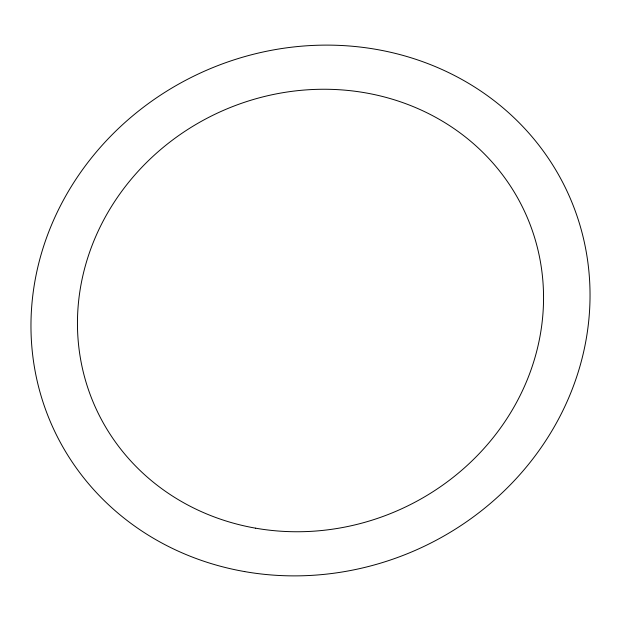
<?xml version="1.0" encoding="UTF-8"?>
<svg xmlns="http://www.w3.org/2000/svg" width="621" height="621" viewBox="0 0 621 621"><rect width="100%" height="100%" fill="white"/><g stroke="black" fill="none" stroke-linecap="round" stroke-linejoin="round"><path stroke-width="0.93" d="M244.713 571.599A282.92 261.759 -24 0 0 578.679 221.053A282.92 261.759 -24 0 0 108.108 138.848A282.92 261.759 -24 0 0 244.713 571.599M255.65 528.184A235.879 218.235 -24 0 0 534.083 235.926A235.879 218.235 -24 0 0 141.767 167.391A235.879 218.235 -24 0 0 255.65 528.184"/></g></svg>
